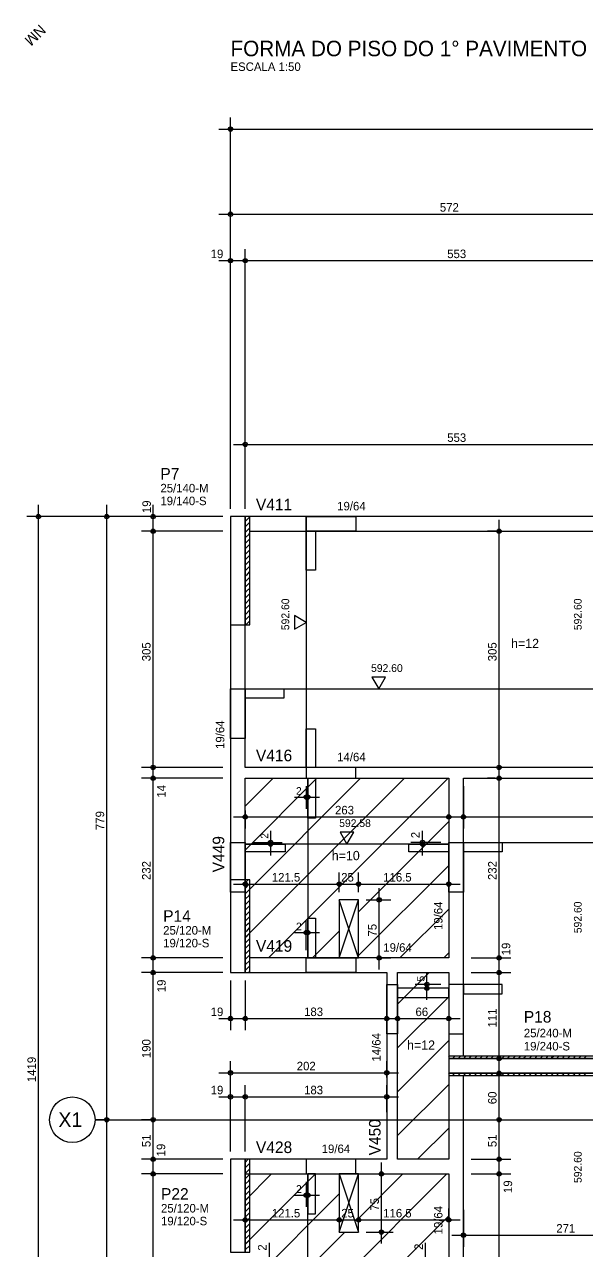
# Model space of a CAD drawing. Header units: metres. Extents: x 310 to 5592, y 1610 to 4022.
# Drawn here: x 310 to 1037, y 2438 to 4022 of the extents above; entities that cross this region are included whole.
import ezdxf

# ---------------------------------------------------------------- set-up
doc = ezdxf.new("R2010")
doc.units = ezdxf.units.M
for name, color, linetype in [('MTH-224', 4, 'Continuous'), ('MTH-230', 1, 'Continuous'), ('MTH-COTAS7', 31, 'Continuous'), ('MTH-DIM-PILAR', 3, 'Continuous'), ('MTH-DIM-VIGA', 3, 'Continuous'), ('MTH-EIXO-214', 4, 'Continuous'), ('MTH-EIXO-215', 1, 'Continuous'), ('MTH-FACE-VIGA', 7, 'Continuous'), ('MTH-LINHA-SEÇÃO', 16, 'Continuous'), ('MTH-PILAR-SEGUE', 5, 'Continuous'), ('MTH-SIMB_COTA', 3, 'Continuous'), ('MTH-TIT1-PILAR', 5, 'Continuous'), ('MTH-TIT1-VIGA', 5, 'Continuous'), ('MTH-TRACEJADO-216', 1, 'Continuous'), ('MTH-TXT', 4, 'Continuous'), ('MTH-TXT-NEGRITO', 5, 'Continuous'), ('MTH-TXT-NOTAS', 3, 'Continuous')]:
    doc.layers.add(name, color=color, linetype=linetype)

msp = doc.modelspace()

# ---------------------------------------------------------------- linework, layer by layer
at = {"layer": 'MTH-224', "linetype": 'Continuous'}
for points in [[(659.087896, 3240.609165), (674.386366, 3249.442168), (659.087896, 3258.274292), (659.087896, 3240.609165)], [(759.359602, 3178.810307), (768.192605, 3163.511837), (777.02473, 3178.810307), (759.359602, 3178.810307)], [(718.178365, 2978.528979), (727.011368, 2963.230509), (735.843493, 2978.528979), (718.178365, 2978.528979)]]:
    msp.add_lwpolyline(points, dxfattribs=at)
at = {"layer": 'MTH-230', "linetype": 'Continuous'}
for p, q in [((717.011355, 2816.135497), (742.011369, 2891.135495)), ((742.011369, 2816.135497), (717.011355, 2891.135495)), ((717.011301, 2537.135601), (742.011301, 2462.135601)), ((717.011301, 2462.135601), (742.011301, 2537.135601))]:
    msp.add_line(p, q, dxfattribs=at)
msp.add_circle((372.092488, 2607.135465), 29.418879, dxfattribs=at)
at = {"layer": 'MTH-COTAS7', "linetype": 'Continuous'}
for p, q in [((576.511366, 3396.1355), (576.511366, 3901.665182)), ((561.511366, 3886.665182), (5343.511366, 3886.665182)), ((576.511366, 3406.1355), (576.511366, 3791.636556)), ((561.511366, 3776.636556), (1163.511366, 3776.636556)), ((576.511366, 3396.1355), (576.511366, 3731.636556)), ((595.511366, 3396.135501), (595.511366, 3731.636556)), ((595.511366, 3396.135501), (595.511366, 3731.636556)), ((561.511366, 3716.636556), (610.511366, 3716.636556)), ((580.511366, 3716.636556), (1163.511366, 3716.636556)), ((580.511366, 3479.289635), (1163.511366, 3479.289635)), ((328.265627, 1952.135502), (328.265627, 3401.1355)), ((416.511366, 2592.135465), (416.511366, 3401.1355)), ((476.511366, 3352.135501), (476.511366, 3401.1355)), ((566.511366, 3386.1355), (313.265627, 3386.1355)), ((566.511366, 3386.1355), (401.511366, 3386.1355)), ((566.511366, 3386.1355), (461.511366, 3386.1355)), ((476.511366, 3047.1355), (476.511366, 3382.135501)), ((923.725846, 3047.1355), (923.725846, 3382.135501)), ((566.511366, 3367.135501), (461.511366, 3367.135501)), ((566.511366, 3367.135501), (461.511366, 3367.135501)), ((924.515601, 3367.135501), (908.725846, 3367.135501)), ((476.511366, 3033.1355), (476.511366, 3077.1355)), ((566.511366, 3062.1355), (461.511366, 3062.1355)), ((566.511366, 3062.1355), (461.511366, 3062.1355)), ((476.511366, 2801.135501), (476.511366, 3063.1355)), ((930.829423, 3062.1355), (908.725846, 3062.1355)), ((923.725846, 2801.135501), (923.725846, 3063.1355)), ((566.511366, 3048.1355), (461.511366, 3048.1355)), ((566.511366, 3048.1355), (461.511366, 3048.1355)), ((918.511368, 3048.1355), (908.725846, 3048.1355)), ((674.386366, 3038.1355), (674.386366, 3008.854269)), ((676.386366, 3038.1355), (676.386366, 3008.854269)), ((877.51137, 3038.1355), (877.51137, 2983.232143)), ((659.386366, 3023.854269), (691.386366, 3023.854269)), ((580.511366, 2998.232143), (873.51137, 2998.232143)), ((595.511366, 3006.466869), (595.511366, 2983.232143)), ((858.51137, 3005.209208), (858.51137, 2983.232143)), ((862.51137, 2998.232143), (1271.506838, 2998.232143)), ((628.256364, 2980.230509), (628.256364, 2948.230509)), ((824.715256, 2948.230509), (824.715256, 2980.230509)), ((605.511366, 2965.230509), (643.256364, 2965.230509)), ((605.511366, 2963.230509), (643.256364, 2963.230509)), ((848.51137, 2965.230509), (809.715256, 2965.230509)), ((848.51137, 2963.230509), (809.715256, 2963.230509)), ((595.511366, 2890.565791), (595.511366, 2926.533561)), ((717.011355, 2901.135495), (717.011355, 2926.533561)), ((717.011355, 2901.135495), (717.011355, 2926.533561)), ((742.011369, 2901.135495), (742.011369, 2926.533561)), ((742.011369, 2901.135495), (742.011369, 2926.533561)), ((858.51137, 2911.230509), (858.51137, 2926.533561)), ((580.511366, 2911.533561), (732.011355, 2911.533561)), ((702.011355, 2911.533561), (757.011369, 2911.533561)), ((727.011369, 2911.533561), (873.51137, 2911.533561)), ((768.627084, 2801.135501), (768.627084, 2906.135495)), ((752.011369, 2891.135495), (783.627084, 2891.135495)), ((674.386366, 2826.135501), (674.386366, 2863.880498)), ((676.386366, 2826.135501), (676.386366, 2863.880498)), ((659.386366, 2848.880498), (691.386366, 2848.880498)), ((476.511366, 2782.135501), (476.511366, 2831.135501)), ((923.725846, 2782.135501), (923.725846, 2831.135501)), ((566.511366, 2816.135501), (461.511366, 2816.135501)), ((566.511366, 2816.135501), (461.511366, 2816.135501)), ((476.511366, 2592.135465), (476.511366, 2812.135501)), ((769.499742, 2816.135501), (783.627084, 2816.135501)), ((887.51137, 2816.135501), (938.725846, 2816.135501)), ((887.51137, 2816.135501), (938.725846, 2816.135501)), ((923.725846, 2671.135503), (923.725846, 2812.135501)), ((566.511366, 2797.135501), (461.511366, 2797.135501)), ((566.511366, 2797.135501), (461.511366, 2797.135501)), ((576.511366, 2787.135501), (576.511366, 2722.75702)), ((595.511366, 2787.135501), (595.511366, 2722.75702)), ((830.361343, 2761.912697), (830.361343, 2796.912697)), ((887.51137, 2797.135501), (938.725846, 2797.135501)), ((887.51137, 2797.135501), (938.725846, 2797.135501)), ((595.511366, 2777.135501), (595.511366, 2722.75702)), ((848.511371, 2781.912697), (815.361343, 2781.912697)), ((848.511371, 2776.912697), (815.361343, 2776.912697)), ((778.511366, 2764.81614), (778.511366, 2722.75702)), ((792.511366, 2740.018856), (792.511366, 2722.75702)), ((561.511366, 2737.75702), (610.511366, 2737.75702)), ((580.511366, 2737.75702), (793.511366, 2737.75702)), ((777.511366, 2737.75702), (873.51137, 2737.75702)), ((858.51137, 2737.846859), (858.51137, 2722.75702)), ((576.511366, 2576.135501), (576.511366, 2682.734436)), ((778.511366, 2661.744112), (778.511366, 2682.734436)), ((932.445844, 2686.135503), (908.725846, 2686.135503)), ((923.725846, 2592.135465), (923.725846, 2682.135503)), ((561.511366, 2667.734436), (793.511366, 2667.734436)), ((932.279782, 2667.135503), (908.725846, 2667.135503)), ((576.511366, 2566.135501), (576.511366, 2651.744112)), ((595.511366, 2566.135501), (595.511366, 2651.744112)), ((595.511366, 2576.135501), (595.511366, 2651.744112)), ((778.511366, 2617.135465), (778.511366, 2651.744112)), ((561.511366, 2636.744112), (610.511366, 2636.744112)), ((580.511366, 2636.744112), (793.511366, 2636.744112)), ((416.511366, 1952.135502), (416.511366, 2622.135465)), ((476.511366, 2541.135501), (476.511366, 2622.135465)), ((923.725846, 2541.135501), (923.725846, 2622.135465)), ((414.290265, 2607.135465), (401.511366, 2607.135465)), ((415.263329, 2607.135465), (401.511366, 2607.135465)), ((475.263329, 2607.135465), (461.511366, 2607.135465)), ((475.263329, 2607.135465), (461.511366, 2607.135465)), ((920.849587, 2607.135465), (938.725846, 2607.135465)), ((920.849587, 2607.135465), (938.725846, 2607.135465)), ((476.511366, 2522.135501), (476.511366, 2571.135501)), ((923.725846, 2522.135501), (923.725846, 2571.135501)), ((566.511366, 2556.135501), (461.511366, 2556.135501)), ((566.511366, 2556.135501), (461.511366, 2556.135501)), ((476.511366, 2290.135499), (476.511366, 2552.135501)), ((771.572655, 2447.135601), (771.572655, 2552.135501)), ((887.51137, 2556.135501), (938.725846, 2556.135501)), ((887.51137, 2556.135501), (938.725846, 2556.135501)), ((923.725846, 2290.135499), (923.725846, 2552.135501)), ((566.511366, 2537.135501), (461.511366, 2537.135501)), ((566.511366, 2537.135501), (461.511366, 2537.135501)), ((752.011301, 2537.135501), (786.572655, 2537.135501)), ((887.51137, 2537.135501), (938.725846, 2537.135501)), ((887.51137, 2537.135501), (938.725846, 2537.135501)), ((674.386366, 2527.135501), (674.386366, 2494.779492)), ((676.386366, 2527.135501), (676.386366, 2494.779492)), ((659.386366, 2509.779492), (691.386366, 2509.779492)), ((595.511366, 2486.135501), (595.511366, 2462.703792)), ((717.011301, 2489.635601), (717.011301, 2462.703792)), ((717.011301, 2489.635601), (717.011301, 2462.703792)), ((742.011301, 2472.135601), (742.011301, 2492.703792)), ((742.011301, 2472.135601), (742.011301, 2492.703792)), ((858.51137, 2481.441871), (858.51137, 2492.703792)), ((877.51137, 2490.948344), (877.51137, 2443.127822)), ((580.511366, 2477.703792), (732.011301, 2477.703792)), ((702.011301, 2477.703792), (757.011301, 2477.703792)), ((727.011301, 2477.703792), (873.51137, 2477.703792)), ((752.011301, 2462.135601), (786.572655, 2462.135601)), ((862.51137, 2458.127822), (1163.511366, 2458.127822)), ((626.751046, 2415.991494), (626.751046, 2447.991494)), ((828.608639, 2415.991494), (828.608639, 2447.991494))]:
    msp.add_line(p, q, dxfattribs=at)
at = {"layer": 'MTH-EIXO-214'}
msp.add_line((401.511366, 2607.135465), (5503.511366, 2607.135465), dxfattribs=at)
at = {"layer": 'MTH-EIXO-215', "linetype": 'Continuous'}
for p, q in [((792.511366, 2756.539504), (833.107363, 2797.135501)), ((792.511366, 2699.970961), (858.51137, 2765.970965)), ((792.511366, 2643.402419), (858.51137, 2709.402423)), ((792.511366, 2586.833876), (858.51137, 2652.83388)), ((818.381533, 2556.135501), (858.51137, 2596.265338))]:
    msp.add_line(p, q, dxfattribs=at)
at = {"layer": 'MTH-FACE-VIGA', "linetype": 'Continuous'}
for p, q in [((595.511366, 3379.78337), (601.4956, 3385.767603)), ((595.511366, 3372.712302), (601.178985, 3378.37992)), ((601.178985, 3378.37992), (601.511366, 3378.712302)), ((601.4956, 3385.767603), (601.511366, 3385.78337)), ((595.511366, 3365.641234), (600.86237, 3370.992238)), ((595.511366, 3358.570167), (600.545755, 3363.604555)), ((600.22914, 3356.216872), (601.511366, 3357.499099)), ((600.545755, 3363.604555), (601.511366, 3364.570167)), ((600.86237, 3370.992238), (601.511366, 3371.641234)), ((595.511366, 3351.499099), (600.22914, 3356.216872)), ((595.511366, 3344.428031), (599.912525, 3348.829189)), ((595.511366, 3337.356963), (599.59591, 3341.441506)), ((599.59591, 3341.441506), (601.511366, 3343.356963)), ((599.912525, 3348.829189), (601.511366, 3350.428031)), ((595.511366, 3330.285895), (599.279295, 3334.053824)), ((595.511366, 3323.214828), (598.96268, 3326.666141)), ((598.96268, 3326.666141), (601.511366, 3329.214828)), ((599.279295, 3334.053824), (601.511366, 3336.285895)), ((595.511366, 3316.14376), (598.646065, 3319.278458)), ((595.511366, 3309.072692), (598.32945, 3311.890775)), ((598.32945, 3311.890775), (601.511366, 3315.072692)), ((598.646065, 3319.278458), (601.511366, 3322.14376)), ((595.511366, 3302.001624), (598.012835, 3304.503092)), ((595.511366, 3294.930556), (597.69622, 3297.11541)), ((597.379605, 3289.727727), (601.511366, 3293.859489)), ((597.69622, 3297.11541), (601.511366, 3300.930556)), ((598.012835, 3304.503092), (601.511366, 3308.001624)), ((595.511366, 3287.859489), (597.379605, 3289.727727)), ((595.511366, 3280.788421), (597.06299, 3282.340044)), ((596.746375, 3274.952361), (601.511366, 3279.717353)), ((597.06299, 3282.340044), (601.511366, 3286.788421)), ((595.511366, 3273.717353), (596.746375, 3274.952361)), ((595.511366, 3266.646285), (596.42976, 3267.564678)), ((596.113145, 3260.176996), (601.511366, 3265.575217)), ((596.42976, 3267.564678), (601.511366, 3272.646285)), ((595.511366, 3259.575217), (596.113145, 3260.176996)), ((595.511366, 3252.504149), (595.79653, 3252.789313)), ((595.79653, 3252.789313), (601.511366, 3258.504149)), ((596.213784, 3246.1355), (601.511366, 3251.433082)), ((595.511366, 2913.092895), (599.553973, 2917.135501)), ((595.511366, 2906.021827), (601.242226, 2911.752686)), ((595.511366, 2898.950759), (600.870064, 2904.309457)), ((600.497903, 2896.866227), (601.511366, 2897.879691)), ((600.870064, 2904.309457), (601.511366, 2904.950759)), ((601.242226, 2911.752686), (601.511366, 2912.021827)), ((595.511366, 2891.879691), (600.497903, 2896.866227)), ((595.511366, 2884.808623), (600.125741, 2889.422998)), ((595.511366, 2877.737555), (599.75358, 2881.979769)), ((599.75358, 2881.979769), (601.511366, 2883.737555)), ((600.125741, 2889.422998), (601.511366, 2890.808623)), ((595.511366, 2870.666488), (599.381418, 2874.53654)), ((595.511366, 2863.59542), (599.009257, 2867.09331)), ((599.009257, 2867.09331), (601.511366, 2869.59542)), ((599.381418, 2874.53654), (601.511366, 2876.666488)), ((595.511366, 2856.524352), (598.637096, 2859.650081)), ((595.511366, 2849.453284), (598.264934, 2852.206852)), ((598.264934, 2852.206852), (601.511366, 2855.453284)), ((598.637096, 2859.650081), (601.511366, 2862.524352)), ((595.511366, 2842.382216), (597.892773, 2844.763622)), ((595.511366, 2835.311149), (597.520611, 2837.320393)), ((597.14845, 2829.877164), (601.511366, 2834.240081)), ((597.520611, 2837.320393), (601.511366, 2841.311149)), ((597.892773, 2844.763622), (601.511366, 2848.382216)), ((595.511366, 2828.240081), (597.14845, 2829.877164)), ((595.511366, 2821.169013), (596.776288, 2822.433935)), ((596.404127, 2814.990705), (601.511366, 2820.097945)), ((596.776288, 2822.433935), (601.511366, 2827.169013)), ((595.511366, 2814.097945), (596.404127, 2814.990705)), ((595.511366, 2807.026877), (596.031965, 2807.547476)), ((595.659804, 2800.104247), (601.511366, 2805.95581)), ((596.031965, 2807.547476), (601.511366, 2813.026877)), ((595.511366, 2799.95581), (595.659804, 2800.104247)), ((599.762125, 2797.135501), (601.511366, 2798.884742)), ((858.511366, 2688.189215), (859.457654, 2689.135503)), ((863.528721, 2686.135503), (863.592232, 2686.199013)), ((863.592232, 2686.199013), (866.528721, 2689.135503)), ((870.599789, 2686.135503), (870.752807, 2686.288521)), ((870.752807, 2686.288521), (873.599789, 2689.135503)), ((877.670857, 2686.135503), (877.913382, 2686.378028)), ((877.913382, 2686.378028), (880.670857, 2689.135503)), ((884.741925, 2686.135503), (885.073957, 2686.467535)), ((885.073957, 2686.467535), (887.741925, 2689.135503)), ((891.812993, 2686.135503), (892.234532, 2686.557042)), ((892.234532, 2686.557042), (894.812993, 2689.135503)), ((898.88406, 2686.135503), (899.395107, 2686.646549)), ((899.395107, 2686.646549), (901.88406, 2689.135503)), ((905.955128, 2686.135503), (906.555682, 2686.736057)), ((906.555682, 2686.736057), (908.955128, 2689.135503)), ((913.026196, 2686.135503), (913.716257, 2686.825564)), ((913.716257, 2686.825564), (916.026196, 2689.135503)), ((920.097264, 2686.135503), (920.876832, 2686.915071)), ((920.876832, 2686.915071), (923.097264, 2689.135503)), ((927.168332, 2686.135503), (928.037407, 2687.004578)), ((928.037407, 2687.004578), (930.168332, 2689.135503)), ((934.2394, 2686.135503), (935.197982, 2687.094085)), ((935.197982, 2687.094085), (937.2394, 2689.135503)), ((941.310467, 2686.135503), (942.358557, 2687.183592)), ((942.358557, 2687.183592), (944.310467, 2689.135503)), ((948.381535, 2686.135503), (949.519132, 2687.2731)), ((949.519132, 2687.2731), (951.381535, 2689.135503)), ((955.452603, 2686.135503), (956.679707, 2687.362607)), ((956.679707, 2687.362607), (958.452603, 2689.135503)), ((962.523671, 2686.135503), (963.840282, 2687.452114)), ((963.840282, 2687.452114), (965.523671, 2689.135503)), ((969.594739, 2686.135503), (971.000857, 2687.541621)), ((971.000857, 2687.541621), (972.594739, 2689.135503)), ((976.665806, 2686.135503), (978.161432, 2687.631128)), ((978.161432, 2687.631128), (979.665806, 2689.135503)), ((983.736874, 2686.135503), (985.322007, 2687.720636)), ((985.322007, 2687.720636), (986.736874, 2689.135503)), ((990.807942, 2686.135503), (992.482582, 2687.810143)), ((992.482582, 2687.810143), (993.807942, 2689.135503)), ((997.87901, 2686.135503), (999.643157, 2687.89965)), ((999.643157, 2687.89965), (1000.87901, 2689.135503)), ((1004.950078, 2686.135503), (1006.803732, 2687.989157)), ((1006.803732, 2687.989157), (1007.950078, 2689.135503)), ((1012.021145, 2686.135503), (1013.964307, 2688.078664)), ((1013.964307, 2688.078664), (1015.021145, 2689.135503)), ((1019.092213, 2686.135503), (1021.124882, 2688.168172)), ((1021.124882, 2688.168172), (1022.092213, 2689.135503)), ((1026.163281, 2686.135503), (1028.285457, 2688.257679)), ((1028.285457, 2688.257679), (1029.163281, 2689.135503)), ((1033.234349, 2686.135503), (1035.446032, 2688.347186)), ((1035.446032, 2688.347186), (1036.234349, 2689.135503)), ((858.511366, 2666.189215), (859.457654, 2667.135503)), ((863.528721, 2664.135503), (863.592232, 2664.199013)), ((863.592232, 2664.199013), (866.528721, 2667.135503)), ((870.599789, 2664.135503), (870.752807, 2664.288521)), ((870.752807, 2664.288521), (873.599789, 2667.135503)), ((877.670857, 2664.135503), (877.913382, 2664.378028)), ((877.913382, 2664.378028), (880.670857, 2667.135503)), ((884.741925, 2664.135503), (885.073957, 2664.467535)), ((885.073957, 2664.467535), (887.741925, 2667.135503)), ((891.812993, 2664.135503), (892.234532, 2664.557042)), ((892.234532, 2664.557042), (894.812993, 2667.135503)), ((898.88406, 2664.135503), (899.395107, 2664.646549)), ((899.395107, 2664.646549), (901.88406, 2667.135503)), ((905.955128, 2664.135503), (906.555682, 2664.736057)), ((906.555682, 2664.736057), (908.955128, 2667.135503)), ((913.026196, 2664.135503), (913.716257, 2664.825564)), ((913.716257, 2664.825564), (916.026196, 2667.135503)), ((920.097264, 2664.135503), (920.876832, 2664.915071)), ((920.876832, 2664.915071), (923.097264, 2667.135503)), ((927.168332, 2664.135503), (928.037407, 2665.004578)), ((928.037407, 2665.004578), (930.168332, 2667.135503)), ((934.2394, 2664.135503), (935.197982, 2665.094085)), ((935.197982, 2665.094085), (937.2394, 2667.135503)), ((941.310467, 2664.135503), (942.358557, 2665.183592)), ((942.358557, 2665.183592), (944.310467, 2667.135503)), ((948.381535, 2664.135503), (949.519132, 2665.2731)), ((949.519132, 2665.2731), (951.381535, 2667.135503)), ((955.452603, 2664.135503), (956.679707, 2665.362607)), ((956.679707, 2665.362607), (958.452603, 2667.135503)), ((962.523671, 2664.135503), (963.840282, 2665.452114)), ((963.840282, 2665.452114), (965.523671, 2667.135503)), ((969.594739, 2664.135503), (971.000857, 2665.541621)), ((971.000857, 2665.541621), (972.594739, 2667.135503)), ((976.665806, 2664.135503), (978.161432, 2665.631128)), ((978.161432, 2665.631128), (979.665806, 2667.135503)), ((983.736874, 2664.135503), (985.322007, 2665.720636)), ((985.322007, 2665.720636), (986.736874, 2667.135503)), ((990.807942, 2664.135503), (992.482582, 2665.810143)), ((992.482582, 2665.810143), (993.807942, 2667.135503)), ((997.87901, 2664.135503), (999.643157, 2665.89965)), ((999.643157, 2665.89965), (1000.87901, 2667.135503)), ((1004.950078, 2664.135503), (1006.803732, 2665.989157)), ((1006.803732, 2665.989157), (1007.950078, 2667.135503)), ((1012.021145, 2664.135503), (1013.964307, 2666.078664)), ((1013.964307, 2666.078664), (1015.021145, 2667.135503)), ((1019.092213, 2664.135503), (1021.124882, 2666.168172)), ((1021.124882, 2666.168172), (1022.092213, 2667.135503)), ((1026.163281, 2664.135503), (1028.285457, 2666.257679)), ((1028.285457, 2666.257679), (1029.163281, 2667.135503)), ((1033.234349, 2664.135503), (1035.446032, 2666.347186)), ((1035.446032, 2666.347186), (1036.234349, 2667.135503)), ((595.511366, 2552.092895), (599.553973, 2556.135501)), ((595.511366, 2545.021827), (601.242226, 2550.752686)), ((601.242226, 2550.752686), (601.511366, 2551.021827)), ((595.511366, 2537.950759), (600.870064, 2543.309457)), ((595.511366, 2530.879691), (600.497903, 2535.866227)), ((600.497903, 2535.866227), (601.511366, 2536.879691)), ((600.870064, 2543.309457), (601.511366, 2543.950759)), ((595.511366, 2523.808623), (600.125741, 2528.422998)), ((595.511366, 2516.737555), (599.75358, 2520.979769)), ((599.75358, 2520.979769), (601.511366, 2522.737555)), ((600.125741, 2528.422998), (601.511366, 2529.808623)), ((595.511366, 2509.666488), (599.381418, 2513.53654)), ((595.511366, 2502.59542), (599.009257, 2506.09331)), ((599.009257, 2506.09331), (601.511366, 2508.59542)), ((599.381418, 2513.53654), (601.511366, 2515.666488)), ((595.511366, 2495.524352), (598.637096, 2498.650081)), ((595.511366, 2488.453284), (598.264934, 2491.206852)), ((597.892773, 2483.763622), (601.511366, 2487.382216)), ((598.264934, 2491.206852), (601.511366, 2494.453284)), ((598.637096, 2498.650081), (601.511366, 2501.524352)), ((595.511366, 2481.382216), (597.892773, 2483.763622)), ((595.511366, 2474.311149), (597.520611, 2476.320393)), ((597.14845, 2468.877164), (601.511366, 2473.240081)), ((597.520611, 2476.320393), (601.511366, 2480.311149)), ((595.511366, 2467.240081), (597.14845, 2468.877164)), ((595.511366, 2460.169013), (596.776288, 2461.433935)), ((596.404127, 2453.990705), (601.511366, 2459.097945)), ((596.776288, 2461.433935), (601.511366, 2466.169013)), ((595.511366, 2453.097945), (596.404127, 2453.990705)), ((595.511366, 2446.026877), (596.031965, 2446.547476)), ((595.511366, 2438.95581), (595.659804, 2439.104247)), ((595.659804, 2439.104247), (601.511366, 2444.95581)), ((596.031965, 2446.547476), (601.511366, 2452.026877))]:
    msp.add_line(p, q, dxfattribs=at)
for points in [[(979.511366, 3386.135501), (595.511366, 3386.135501)], [(601.511366, 3386.1355), (595.511366, 3386.1355), (595.511366, 3246.1355), (601.511366, 3246.1355), (601.511366, 3386.1355)], [(1256.506838, 3386.135501), (979.511366, 3386.135501)], [(601.511366, 3367.135501), (1253.506838, 3367.135501)], [(576.511366, 3246.1355), (576.511366, 3055.1355)], [(595.511366, 3062.1355), (595.511366, 3246.1355)], [(1256.506838, 3062.1355), (595.511366, 3062.1355)], [(576.511366, 3055.1355), (576.511366, 2917.135501)], [(595.511366, 2917.135501), (595.511366, 3048.1355)], [(595.511366, 3048.1355), (858.51137, 3048.1355)], [(858.51137, 3048.1355), (858.51137, 2816.135501)], [(877.51137, 2806.635501), (877.51137, 3048.1355)], [(877.51137, 3048.1355), (979.511366, 3048.1355)], [(979.511366, 3048.1355), (1275.506838, 3048.1355)], [(601.511366, 2917.135501), (595.511366, 2917.135501), (595.511366, 2797.135501), (601.511366, 2797.135501), (601.511366, 2917.135501)], [(717.011355, 2816.135497), (742.011369, 2816.135497), (742.011369, 2891.135495), (717.011355, 2891.135495), (717.011355, 2816.135497)], [(785.511366, 2816.135501), (601.511366, 2816.135501)], [(858.51137, 2816.135501), (785.511366, 2816.135501)], [(877.51137, 2689.135503), (877.51137, 2806.635501)], [(595.511366, 2797.135501), (778.511366, 2797.135501)], [(778.511366, 2797.135501), (778.511366, 2556.135501)], [(792.511366, 2797.135501), (858.51137, 2797.135501)], [(792.511366, 2556.135501), (792.511366, 2797.135501)], [(858.51137, 2797.135501), (858.51137, 2686.135503)], [(1098.511366, 2689.135503), (858.511366, 2689.135503), (858.511366, 2686.135503), (1098.511366, 2686.135503), (1098.511366, 2689.135503)], [(1098.511366, 2667.135503), (858.511366, 2667.135503), (858.511366, 2664.135503), (1098.511366, 2664.135503), (1098.511366, 2667.135503)], [(858.51137, 2667.135503), (858.51137, 2556.135501)], [(877.51137, 2546.635501), (877.51137, 2664.135503)], [(778.511366, 2556.135501), (595.511366, 2556.135501)], [(601.511366, 2556.135501), (595.511366, 2556.135501), (595.511366, 2436.135501), (601.511366, 2436.135501), (601.511366, 2556.135501)], [(858.51137, 2556.135501), (792.511366, 2556.135501)], [(595.511366, 2537.135501), (785.511366, 2537.135501)], [(717.011301, 2537.135601), (717.011301, 2462.135601), (742.011301, 2462.135601), (742.011301, 2537.135601), (717.011301, 2537.135601)], [(785.511366, 2537.135501), (858.51137, 2537.135501)], [(858.51137, 2537.135501), (858.51137, 2305.135499)], [(877.51137, 2305.135499), (877.51137, 2546.635501)]]:
    msp.add_lwpolyline(points, dxfattribs=at)
at = {"layer": 'MTH-LINHA-SEÇÃO', "linetype": 'Continuous'}
for p, q in [((674.386366, 3386.135501), (674.386366, 3048.1355)), ((576.511366, 3163.511837), (1550.51056, 3163.511837)), ((676.386366, 3048.1355), (676.386366, 2816.135501)), ((858.51137, 2963.230509), (595.511366, 2963.230509)), ((858.51137, 2965.230509), (1600.51056, 2965.230509)), ((676.386366, 2305.135501), (676.386366, 2537.135501))]:
    msp.add_line(p, q, dxfattribs=at)
for points in [[(674.386366, 3367.135501), (674.386366, 3386.135501), (738.386366, 3386.135501), (738.386366, 3367.135501), (674.386366, 3367.135501)], [(674.386366, 3317.135501), (674.386366, 3367.135501), (686.386366, 3367.135501), (686.386366, 3317.135501), (674.386366, 3317.135501)], [(576.511366, 3163.511837), (595.511366, 3163.511837), (595.511366, 3099.511837), (576.511366, 3099.511837), (576.511366, 3163.511837)], [(595.511366, 3163.511837), (645.511366, 3163.511837), (645.511366, 3151.511837), (595.511366, 3151.511837), (595.511366, 3163.511837)], [(674.386366, 3062.1355), (674.386366, 3112.1355), (686.386366, 3112.1355), (686.386366, 3062.1355), (674.386366, 3062.1355)], [(738.386366, 3062.1355), (674.386366, 3062.1355), (674.386366, 3048.1355), (738.386366, 3048.1355), (738.386366, 3062.1355)], [(676.386366, 2996.6355), (676.386366, 3048.1355), (686.386366, 3048.1355), (686.386366, 2996.6355), (676.386366, 2996.6355)], [(576.511366, 2965.230509), (595.511366, 2965.230509), (595.511366, 2901.230509), (576.511366, 2901.230509), (576.511366, 2965.230509)], [(595.511366, 2963.230509), (647.011366, 2963.230509), (647.011366, 2953.230509), (595.511366, 2953.230509), (595.511366, 2963.230509)], [(807.01137, 2963.230509), (858.51137, 2963.230509), (858.51137, 2953.230509), (807.01137, 2953.230509), (807.01137, 2963.230509)], [(858.51137, 2965.230509), (877.51137, 2965.230509), (877.51137, 2901.230509), (858.51137, 2901.230509), (858.51137, 2965.230509)], [(877.51137, 2965.230509), (927.51137, 2965.230509), (927.51137, 2953.230509), (877.51137, 2953.230509), (877.51137, 2965.230509)], [(676.386366, 2816.135501), (676.386366, 2867.635501), (686.386366, 2867.635501), (686.386366, 2816.135501), (676.386366, 2816.135501)], [(674.386366, 2797.135501), (674.386366, 2816.135501), (738.386366, 2816.135501), (738.386366, 2797.135501), (674.386366, 2797.135501)], [(778.511371, 2717.912697), (778.511371, 2781.912697), (792.511371, 2781.912697), (792.511371, 2717.912697), (778.511371, 2717.912697)], [(858.511371, 2776.912697), (792.511371, 2776.912697), (792.511371, 2764.912697), (858.511371, 2764.912697), (858.511371, 2776.912697)], [(877.511371, 2781.912697), (858.511371, 2781.912697), (858.511371, 2717.912697), (877.511371, 2717.912697), (877.511371, 2781.912697)], [(927.511371, 2781.912697), (877.511371, 2781.912697), (877.511371, 2769.912697), (927.511371, 2769.912697), (927.511371, 2781.912697)], [(674.386366, 2556.135501), (674.386366, 2537.135501), (738.386366, 2537.135501), (738.386366, 2556.135501), (674.386366, 2556.135501)], [(676.386366, 2537.135501), (676.386366, 2485.635501), (686.386366, 2485.635501), (686.386366, 2537.135501), (676.386366, 2537.135501)]]:
    msp.add_lwpolyline(points, dxfattribs=at)
at = {"layer": 'MTH-PILAR-SEGUE', "linetype": 'Continuous'}
for points in [[(576.511366, 3246.1355), (595.511366, 3246.1355), (595.511366, 3386.1355), (576.511366, 3386.1355), (576.511366, 3246.1355)], [(576.511366, 2797.135501), (595.511366, 2797.135501), (595.511366, 2917.135501), (576.511366, 2917.135501), (576.511366, 2797.135501)], [(1098.511366, 2667.135503), (1098.511366, 2686.135503), (858.511366, 2686.135503), (858.511366, 2667.135503), (1098.511366, 2667.135503)], [(576.511366, 2436.135501), (595.511366, 2436.135501), (595.511366, 2556.135501), (576.511366, 2556.135501), (576.511366, 2436.135501)]]:
    msp.add_lwpolyline(points, dxfattribs=at)
at = {"layer": 'MTH-SIMB_COTA', "linetype": 'Continuous'}
for centre, radius in [((576.511366, 3886.665182), 2.8), ((576.511366, 3886.665182), 1.4), ((576.511366, 3776.636556), 2.8), ((576.511366, 3776.636556), 1.4), ((576.511366, 3716.636556), 2.8), ((576.511366, 3716.636556), 1.4), ((595.511366, 3716.636556), 2.8), ((595.511366, 3716.636556), 2.8), ((595.511366, 3716.636556), 1.4), ((595.511366, 3716.636556), 1.4), ((595.511366, 3479.289635), 2.8), ((595.511366, 3479.289635), 1.4), ((328.265627, 3386.1355), 2.8), ((416.511366, 3386.1355), 2.8), ((476.511366, 3386.1355), 2.8), ((328.265627, 3386.1355), 1.4), ((416.511366, 3386.1355), 1.4), ((476.511366, 3386.1355), 1.4), ((476.511366, 3367.135501), 2.8), ((476.511366, 3367.135501), 2.8), ((476.511366, 3367.135501), 1.4), ((476.511366, 3367.135501), 1.4), ((923.725846, 3367.135501), 2.8), ((923.725846, 3367.135501), 1.4), ((476.511366, 3062.1355), 2.8), ((476.511366, 3062.1355), 2.8), ((476.511366, 3062.1355), 1.4), ((476.511366, 3062.1355), 1.4), ((923.725846, 3062.1355), 2.8), ((923.725846, 3062.1355), 1.4), ((476.511366, 3048.1355), 2.8), ((476.511366, 3048.1355), 2.8), ((476.511366, 3048.1355), 1.4), ((476.511366, 3048.1355), 1.4), ((923.725846, 3048.1355), 2.8), ((923.725846, 3048.1355), 1.4), ((674.386366, 3023.854269), 2.8), ((674.386366, 3023.854269), 1.4), ((676.386366, 3023.854269), 2.8), ((676.386366, 3023.854269), 1.4), ((595.511366, 2998.232143), 2.8), ((595.511366, 2998.232143), 1.4), ((858.51137, 2998.232143), 2.8), ((858.51137, 2998.232143), 1.4), ((877.51137, 2998.232143), 2.8), ((877.51137, 2998.232143), 1.4), ((628.256364, 2965.230509), 2.8), ((628.256364, 2963.230509), 2.8), ((628.256364, 2965.230509), 1.4), ((628.256364, 2963.230509), 1.4), ((824.715256, 2965.230509), 2.8), ((824.715256, 2963.230509), 2.8), ((824.715256, 2965.230509), 1.4), ((824.715256, 2963.230509), 1.4), ((595.511366, 2911.533561), 2.8), ((717.011355, 2911.533561), 2.8), ((717.011355, 2911.533561), 2.8), ((742.011369, 2911.533561), 2.8), ((742.011369, 2911.533561), 2.8), ((858.51137, 2911.533561), 2.8), ((595.511366, 2911.533561), 1.4), ((717.011355, 2911.533561), 1.4), ((717.011355, 2911.533561), 1.4), ((742.011369, 2911.533561), 1.4), ((742.011369, 2911.533561), 1.4), ((858.51137, 2911.533561), 1.4), ((768.627084, 2891.135495), 2.8), ((768.627084, 2891.135495), 1.4), ((674.386366, 2848.880498), 2.8), ((674.386366, 2848.880498), 1.4), ((676.386366, 2848.880498), 2.8), ((676.386366, 2848.880498), 1.4), ((476.511366, 2816.135501), 2.8), ((476.511366, 2816.135501), 2.8), ((768.627084, 2816.135501), 2.8), ((923.725846, 2816.135501), 2.8), ((923.725846, 2816.135501), 2.8), ((476.511366, 2816.135501), 1.4), ((476.511366, 2816.135501), 1.4), ((768.627084, 2816.135501), 1.4), ((923.725846, 2816.135501), 1.4), ((923.725846, 2816.135501), 1.4), ((476.511366, 2797.135501), 2.8), ((476.511366, 2797.135501), 2.8), ((476.511366, 2797.135501), 1.4), ((476.511366, 2797.135501), 1.4), ((923.725846, 2797.135501), 2.8), ((923.725846, 2797.135501), 2.8), ((923.725846, 2797.135501), 1.4), ((923.725846, 2797.135501), 1.4), ((830.361343, 2781.912697), 2.8), ((830.361343, 2776.912697), 2.8), ((830.361343, 2781.912697), 1.4), ((830.361343, 2776.912697), 1.4), ((576.511366, 2737.75702), 2.8), ((576.511366, 2737.75702), 1.4), ((595.511366, 2737.75702), 2.8), ((595.511366, 2737.75702), 2.8), ((595.511366, 2737.75702), 1.4), ((595.511366, 2737.75702), 1.4), ((778.511366, 2737.75702), 2.8), ((778.511366, 2737.75702), 1.4), ((792.511366, 2737.75702), 2.8), ((792.511366, 2737.75702), 1.4), ((858.51137, 2737.75702), 2.8), ((858.51137, 2737.75702), 1.4), ((923.725846, 2686.135503), 2.8), ((923.725846, 2686.135503), 1.4), ((576.511366, 2667.734436), 2.8), ((576.511366, 2667.734436), 1.4), ((778.511366, 2667.734436), 2.8), ((778.511366, 2667.734436), 1.4), ((923.725846, 2667.135503), 2.8), ((923.725846, 2667.135503), 1.4), ((576.511366, 2636.744112), 2.8), ((576.511366, 2636.744112), 1.4), ((595.511366, 2636.744112), 2.8), ((595.511366, 2636.744112), 2.8), ((595.511366, 2636.744112), 1.4), ((595.511366, 2636.744112), 1.4), ((778.511366, 2636.744112), 2.8), ((778.511366, 2636.744112), 1.4), ((416.511366, 2607.135465), 2.8), ((416.511366, 2607.135465), 2.8), ((416.511366, 2607.135465), 1.4), ((416.511366, 2607.135465), 1.4), ((476.511366, 2607.135465), 2.8), ((476.511366, 2607.135465), 2.8), ((476.511366, 2607.135465), 1.4), ((476.511366, 2607.135465), 1.4), ((923.725846, 2607.135465), 2.8), ((923.725846, 2607.135465), 2.8), ((923.725846, 2607.135465), 1.4), ((923.725846, 2607.135465), 1.4), ((476.511366, 2556.135501), 2.8), ((476.511366, 2556.135501), 2.8), ((476.511366, 2556.135501), 1.4), ((476.511366, 2556.135501), 1.4), ((923.725846, 2556.135501), 2.8), ((923.725846, 2556.135501), 2.8), ((923.725846, 2556.135501), 1.4), ((923.725846, 2556.135501), 1.4), ((476.511366, 2537.135501), 2.8), ((476.511366, 2537.135501), 2.8), ((476.511366, 2537.135501), 1.4), ((476.511366, 2537.135501), 1.4), ((771.572655, 2537.135501), 2.8), ((771.572655, 2537.135501), 1.4), ((923.725846, 2537.135501), 2.8), ((923.725846, 2537.135501), 2.8), ((923.725846, 2537.135501), 1.4), ((923.725846, 2537.135501), 1.4), ((674.386366, 2509.779492), 2.8), ((674.386366, 2509.779492), 1.4), ((676.386366, 2509.779492), 2.8), ((676.386366, 2509.779492), 1.4), ((595.511366, 2477.703792), 2.8), ((595.511366, 2477.703792), 1.4), ((717.011301, 2477.703792), 2.8), ((717.011301, 2477.703792), 2.8), ((717.011301, 2477.703792), 1.4), ((717.011301, 2477.703792), 1.4), ((742.011301, 2477.703792), 2.8), ((742.011301, 2477.703792), 2.8), ((742.011301, 2477.703792), 1.4), ((742.011301, 2477.703792), 1.4), ((858.51137, 2477.703792), 2.8), ((858.51137, 2477.703792), 1.4), ((771.572655, 2462.135601), 2.8), ((771.572655, 2462.135601), 1.4), ((877.51137, 2458.127822), 2.8), ((877.51137, 2458.127822), 1.4)]:
    msp.add_circle(centre, radius, dxfattribs=at)
at = {"layer": 'MTH-TRACEJADO-216'}
for p, q in [((595.511366, 2842.382216), (801.26465, 3048.1355)), ((595.511366, 2898.950759), (744.696108, 3048.1355)), ((595.511366, 2955.519301), (688.127565, 3048.1355)), ((595.511366, 3012.087844), (631.559023, 3048.1355)), ((625.833193, 2816.135501), (857.833193, 3048.1355)), ((742.011369, 2875.745134), (858.51137, 2992.245135)), ((742.011369, 2819.176592), (858.51137, 2935.676593)), ((795.538817, 2816.135497), (858.51137, 2879.10805)), ((682.401736, 2816.135501), (717.011355, 2850.74512)), ((852.10736, 2816.135497), (858.51137, 2822.539508)), ((595.511366, 2446.402419), (686.244448, 2537.135501)), ((595.511366, 2502.970961), (629.675906, 2537.135501)), ((623.950074, 2305.135499), (855.950076, 2537.135501)), ((742.011301, 2479.765269), (799.381533, 2537.135501)), ((742.011301, 2536.333811), (742.812991, 2537.135501)), ((595.511366, 2389.833876), (717.011301, 2511.333811)), ((680.518616, 2305.135499), (858.51137, 2483.128253)), ((595.511366, 2333.265334), (724.381633, 2462.135601))]:
    msp.add_line(p, q, dxfattribs=at)

# ---------------------------------------------------------------- texts
at = {"layer": 'MTH-COTAS7', "linetype": 'Continuous'}
for s, height, rotation, p in [('NM', 13.714286, -135.838244, (329.609527, 4022.658746)), ('19', 11, 90, (473.601259, 3390.59534)), ('305', 11, 90, (473.211366, 3199.2355)), ('305', 11, 90, (920.425846, 3199.2355)), ('14', 11, 90, (492.651166, 3023.139175)), ('779', 11, 90, (413.211366, 2981.235483)), ('2', 9.9, 90, (625.286364, 2970.121468)), ('2', 11, 90, (821.068323, 2970.769623)), ('232', 11, 90, (473.211366, 2916.7355)), ('232', 11, 90, (920.425846, 2916.7355)), ('75', 11, 90, (765.327084, 2843.735498)), ('19', 11, 90, (938.135339, 2819.515541)), ('19', 11, 90, (492.77089, 2771.806071)), ('5', 9.9, 90, (827.366282, 2785.635704)), ('111', 11, 90, (920.425846, 2726.235502)), ('190', 11, 90, (473.211366, 2686.735483)), ('1419', 11, 90, (324.965627, 2655.735501)), ('60', 11, 90, (920.425846, 2627.235484)), ('51', 11, 90, (473.211366, 2571.735483)), ('51', 11, 90, (920.425846, 2571.735483)), ('19', 11, 90, (492.097718, 2559.826121)), ('19', 11, 90, (940.519341, 2512.499273)), ('75', 11, 90, (768.272655, 2489.735551)), ('2', 11, 90, (623.042024, 2438.029966)), ('2', 11, 90, (825.242658, 2439.006496))]:
    msp.add_text(s, height=height, rotation=rotation, dxfattribs=at).set_placement(p)
for s, height, p in [('572', 11, (847.111366, 3779.936556)), ('19', 11, (550.844703, 3719.936556)), ('553', 11, (856.611366, 3719.936556)), ('553', 11, (856.611366, 3482.589635)), ('2', 9.9, (661.18637, 3026.824269)), ('263', 11, (711.611368, 3001.532143)), ('121.5', 11, (629.861361, 2914.833561)), ('25', 11, (719.611362, 2914.833561)), ('116.5', 11, (773.86137, 2914.833561)), ('2', 9.9, (661.18637, 2851.850498)), ('19', 11, (550.844703, 2741.05702)), ('183', 11, (671.611366, 2741.05702)), ('66', 11, (815.611368, 2741.05702)), ('202', 11, (662.111366, 2671.034436)), ('19', 11, (550.844703, 2640.044112)), ('183', 11, (671.611366, 2640.044112)), ('2', 9.9, (661.18637, 2512.749492)), ('121.5', 11, (629.861334, 2481.003792)), ('25', 11, (719.611301, 2481.003792)), ('116.5', 11, (773.861336, 2481.003792)), ('271', 11, (997.611368, 2461.427822))]:
    msp.add_text(s, height=height, dxfattribs=at).set_placement(p)
at = {"layer": 'MTH-DIM-PILAR', "linetype": 'Continuous'}
for s, p in [('25/140-M', (485.906744, 3417.370011)), ('19/140-S', (485.906744, 3400.870011)), ('25/120-M', (489.480246, 2846.30394)), ('19/120-S', (489.480246, 2829.80394)), ('25/240-M', (955.657692, 2713.651609)), ('19/240-S', (955.657692, 2696.651609)), ('25/120-M', (486.674256, 2487.329856)), ('19/120-S', (486.674256, 2470.829856))]:
    msp.add_text(s, height=11, dxfattribs=at).set_placement(p)
at = {"layer": 'MTH-DIM-VIGA', "linetype": 'Continuous'}
for s, rotation, p in [('19/64', 360, (714.386366, 3394.135501)), ('19/64', 90, (568.511366, 3085.996018)), ('14/64', 360, (714.386366, 3070.1355)), ('19/64', 90, (850.51137, 2852.208647)), ('19/64', 360, (774.00458, 2824.135501)), ('14/64', 90, (770.511366, 2682.260501)), ('19/64', 360, (694.362797, 2564.135501)), ('19/64', 90, (850.51137, 2459.078714))]:
    msp.add_text(s, height=11, rotation=rotation, dxfattribs=at).set_placement(p)
at = {"layer": 'MTH-PILAR-SEGUE', "linetype": 'Continuous'}
msp.add_text('P18', height=15, dxfattribs=at).set_placement((955.657692, 2732.651609))
at = {"layer": 'MTH-TIT1-PILAR', "linetype": 'Continuous'}
for s, p in [('P7', (485.906744, 3433.870011)), ('P14', (489.480246, 2862.80394)), ('P22', (486.674256, 2503.829856))]:
    msp.add_text(s, height=15, dxfattribs=at).set_placement(p)
at = {"layer": 'MTH-TIT1-VIGA', "linetype": 'Continuous'}
for s, rotation, p in [('V411', 360, (609.386366, 3394.135501)), ('V416', 360, (609.386366, 3070.1355)), ('V449', 90, (568.511366, 2926.675784)), ('V419', 360, (609.386366, 2824.135501)), ('V450', 90, (770.511366, 2561.135501)), ('V428', 360, (609.386366, 2564.135501))]:
    msp.add_text(s, height=15, rotation=rotation, dxfattribs=at).set_placement(p)
at = {"layer": 'MTH-TXT', "linetype": 'Continuous'}
for p in [(652.386366, 3239.442168), (1030.395033, 3239.442168), (1030.395033, 2848.101354), (1030.395033, 2525.484691)]:
    msp.add_text('592.60', height=10, rotation=90, dxfattribs=at).set_placement(p)
for s, p in [('592.60', (758.192605, 3185.511837)), ('592.58', (717.011368, 2985.230509))]:
    msp.add_text(s, height=10, dxfattribs=at).set_placement(p)
at = {"layer": 'MTH-TXT-NEGRITO', "linetype": 'Continuous'}
for s, height, p in [('FORMA DO PISO DO 1%%d PAVIMENTO', 20, (576.511367, 3980.665182)), ('h=12', 12, (939.143481, 3216.255904)), ('h=10', 12, (707.430068, 2942.3357)), ('h=12', 12, (804.723025, 2697.533792)), ('X1', 18.75, (354.079227, 2597.830134))]:
    msp.add_text(s, height=height, dxfattribs=at).set_placement(p)
at = {"layer": 'MTH-TXT-NOTAS', "linetype": 'Continuous'}
msp.add_text('ESCALA 1:50', height=11, dxfattribs=at).set_placement((576.511366, 3961.665182))

doc.saveas('drawing.dxf')
